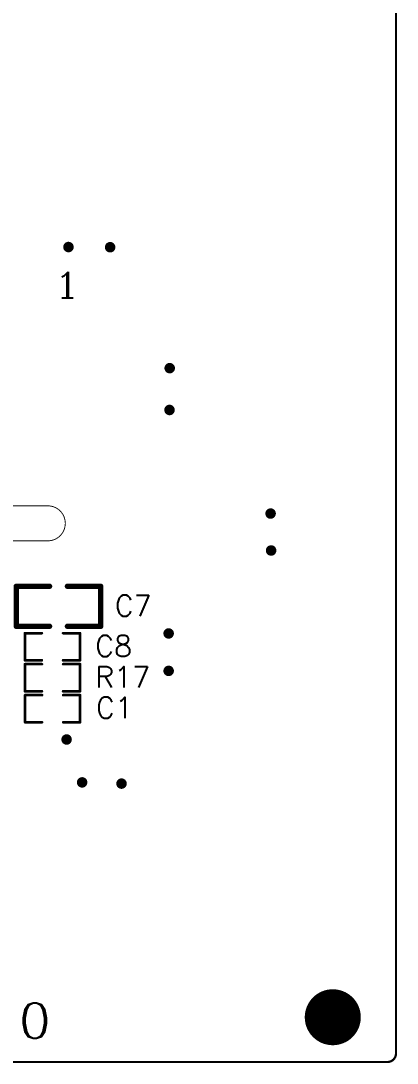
# Model space of a CAD drawing. Header units: millimetres. Extents: x 2086 to 2273, y 419 to 632.
# Drawn here: x 2251.2 to 2272.7, y 432.6 to 492.1 of the extents above; entities that cross this region are included whole.
import ezdxf

# ---------------------------------------------------------------- set-up
doc = ezdxf.new("R2010")
doc.units = ezdxf.units.MM
for name, color, linetype in [('BOTTOMOVERLAY', 54, 'Continuous'), ('KEEPOUTLAYER', 6, 'Continuous'), ('MULTILAYER', 9, 'Continuous'), ('ViaHoleLayer', 16, 'Continuous')]:
    doc.layers.add(name, color=color, linetype=linetype)
doc.styles.get("Standard").update_dxf_attribs({"font": 'txt', "bigfont": 'gbcbig.shx'})

# ---------------------------------------------------------------- blocks, each defined once
blk = doc.blocks.new('0603_B_25')
at = {"layer": 'BOTTOMOVERLAY', "const_width": 0.152}
for points in [[(-0.775, 0.775), (0.19, 0.775)], [(-0.775, -0.775), (-0.775, 0.775)], [(1.403, 0.775), (2.368, 0.775)], [(2.368, -0.775), (2.368, 0.775)], [(-0.775, -0.775), (0.19, -0.775)], [(1.403, -0.775), (2.368, -0.775)]]:
    blk.add_lwpolyline(points, dxfattribs=at)
at = {"layer": 'BOTTOMOVERLAY', "const_width": 0.0762}
for points in [[(-0.813, 0.775, 1), (-0.737, 0.775, 1)], [(-0.813, 0.775, 1), (-0.737, 0.775, 1)], [(0.152, 0.775, 1), (0.228, 0.775, 1)], [(1.365, 0.775, 1), (1.441, 0.775, 1)], [(2.33, 0.775, 1), (2.406, 0.775, 1)], [(2.33, 0.775, 1), (2.406, 0.775, 1)], [(-0.813, -0.775, 1), (-0.737, -0.775, 1)], [(-0.813, -0.775, 1), (-0.737, -0.775, 1)], [(0.152, -0.775, 1), (0.228, -0.775, 1)], [(1.365, -0.775, 1), (1.441, -0.775, 1)], [(2.33, -0.775, 1), (2.406, -0.775, 1)], [(2.33, -0.775, 1), (2.406, -0.775, 1)]]:
    blk.add_lwpolyline(points, format="xyb", close=True, dxfattribs=at)
blk = doc.blocks.new('0805_B_34')
at = {"layer": 'BOTTOMOVERLAY', "const_width": 0.305}
for points in [[(-1.271, 1.153), (0.634, 1.153)], [(-1.271, -1.133), (-1.271, 1.153)], [(1.65, 1.153), (3.555, 1.153)], [(3.555, -1.133), (3.555, 1.153)], [(-1.271, -1.133), (0.634, -1.133)], [(1.65, -1.133), (3.555, -1.133)]]:
    blk.add_lwpolyline(points, dxfattribs=at)
at = {"layer": 'BOTTOMOVERLAY', "const_width": 0.152}
for points in [[(-1.347, 1.153, 1), (-1.195, 1.153, 1)], [(-1.347, 1.153, 1), (-1.195, 1.153, 1)], [(0.558, 1.153, 1), (0.71, 1.153, 1)], [(1.574, 1.153, 1), (1.726, 1.153, 1)], [(3.479, 1.153, 1), (3.631, 1.153, 1)], [(3.479, 1.153, 1), (3.631, 1.153, 1)], [(-1.347, -1.133, 1), (-1.195, -1.133, 1)], [(-1.347, -1.133, 1), (-1.195, -1.133, 1)], [(0.558, -1.133, 1), (0.71, -1.133, 1)], [(1.574, -1.133, 1), (1.726, -1.133, 1)], [(3.479, -1.133, 1), (3.631, -1.133, 1)], [(3.479, -1.133, 1), (3.631, -1.133, 1)]]:
    blk.add_lwpolyline(points, format="xyb", close=True, dxfattribs=at)
blk = doc.blocks.new('0603_B_35')
at = {"layer": 'BOTTOMOVERLAY', "const_width": 0.152}
for points in [[(-0.775, 0.775), (0.19, 0.775)], [(-0.775, -0.775), (-0.775, 0.775)], [(1.403, 0.775), (2.368, 0.775)], [(2.368, -0.775), (2.368, 0.775)], [(-0.775, -0.775), (0.19, -0.775)], [(1.403, -0.775), (2.368, -0.775)]]:
    blk.add_lwpolyline(points, dxfattribs=at)
at = {"layer": 'BOTTOMOVERLAY', "const_width": 0.0762}
for points in [[(-0.813, 0.775, 1), (-0.737, 0.775, 1)], [(-0.813, 0.775, 1), (-0.737, 0.775, 1)], [(0.152, 0.775, 1), (0.228, 0.775, 1)], [(1.365, 0.775, 1), (1.441, 0.775, 1)], [(2.33, 0.775, 1), (2.406, 0.775, 1)], [(2.33, 0.775, 1), (2.406, 0.775, 1)], [(-0.813, -0.775, 1), (-0.737, -0.775, 1)], [(-0.813, -0.775, 1), (-0.737, -0.775, 1)], [(0.152, -0.775, 1), (0.228, -0.775, 1)], [(1.365, -0.775, 1), (1.441, -0.775, 1)], [(2.33, -0.775, 1), (2.406, -0.775, 1)], [(2.33, -0.775, 1), (2.406, -0.775, 1)]]:
    blk.add_lwpolyline(points, format="xyb", close=True, dxfattribs=at)
blk = doc.blocks.new('0603_B_40')
at = {"layer": 'BOTTOMOVERLAY', "const_width": 0.152}
for points in [[(0.19, 0.775), (-0.775, 0.775)], [(-0.775, 0.775), (-0.775, -0.775)], [(2.368, 0.775), (1.403, 0.775)], [(2.368, 0.775), (2.368, -0.775)], [(0.19, -0.775), (-0.775, -0.775)], [(2.368, -0.775), (1.403, -0.775)]]:
    blk.add_lwpolyline(points, dxfattribs=at)
at = {"layer": 'BOTTOMOVERLAY', "const_width": 0.0762}
for points in [[(-0.813, 0.775, 1), (-0.737, 0.775, 1)], [(-0.813, 0.775, 1), (-0.737, 0.775, 1)], [(0.152, 0.775, 1), (0.228, 0.775, 1)], [(1.365, 0.775, 1), (1.441, 0.775, 1)], [(2.33, 0.775, 1), (2.406, 0.775, 1)], [(2.33, 0.775, 1), (2.406, 0.775, 1)], [(-0.813, -0.775, 1), (-0.737, -0.775, 1)], [(-0.813, -0.775, 1), (-0.737, -0.775, 1)], [(0.152, -0.775, 1), (0.228, -0.775, 1)], [(1.365, -0.775, 1), (1.441, -0.775, 1)], [(2.33, -0.775, 1), (2.406, -0.775, 1)], [(2.33, -0.775, 1), (2.406, -0.775, 1)]]:
    blk.add_lwpolyline(points, format="xyb", close=True, dxfattribs=at)

msp = doc.modelspace()

# ---------------------------------------------------------------- linework, layer by layer
at = {"layer": 'BOTTOMOVERLAY'}
for p, q in [((2253.669, 477.5596), (2253.8833, 477.7738)), ((2253.8119, 477.7024), (2253.8119, 476.2741)), ((2253.8833, 477.7738), (2253.8833, 476.2741)), ((2253.5262, 477.4882), (2253.669, 477.5596)), ((2253.5262, 476.2741), (2254.1689, 476.2741)), ((2251.8739, 435.9795), (2251.5883, 435.8842)), ((2251.8739, 435.9795), (2251.6835, 435.8842)), ((2252.0643, 435.9795), (2251.8739, 435.9795)), ((2252.35, 435.8842), (2252.0643, 435.9795)), ((2252.2548, 435.8842), (2252.0643, 435.9795)), ((2251.3978, 435.5986), (2251.3026, 435.1225)), ((2251.5883, 435.8842), (2251.3978, 435.5986)), ((2251.493, 435.5986), (2251.3978, 435.1225)), ((2251.5883, 435.789), (2251.493, 435.5986)), ((2251.6835, 435.8842), (2251.5883, 435.789)), ((2252.35, 435.789), (2252.2548, 435.8842)), ((2252.5404, 435.5986), (2252.35, 435.8842)), ((2252.4452, 435.5986), (2252.35, 435.789)), ((2252.5404, 435.1225), (2252.4452, 435.5986)), ((2252.6356, 435.1225), (2252.5404, 435.5986)), ((2251.3026, 435.1225), (2251.3026, 434.8369)), ((2251.3026, 434.8369), (2251.3978, 434.3608)), ((2251.3978, 435.1225), (2251.3978, 434.8369)), ((2251.3978, 434.8369), (2251.493, 434.3608)), ((2252.4452, 434.3608), (2252.5404, 434.8369)), ((2252.5404, 434.8369), (2252.5404, 435.1225)), ((2252.5404, 434.3608), (2252.6356, 434.8369)), ((2252.6356, 434.8369), (2252.6356, 435.1225)), ((2251.3978, 434.3608), (2251.5883, 434.0751)), ((2251.493, 434.3608), (2251.5883, 434.1703)), ((2252.35, 434.0751), (2252.5404, 434.3608)), ((2252.35, 434.1703), (2252.4452, 434.3608)), ((2251.5883, 434.1703), (2251.6835, 434.0751)), ((2251.5883, 434.0751), (2251.8739, 433.9799)), ((2251.6835, 434.0751), (2251.8739, 433.9799)), ((2251.8739, 433.9799), (2252.0643, 433.9799)), ((2252.0643, 433.9799), (2252.35, 434.0751)), ((2252.0643, 433.9799), (2252.2548, 434.0751)), ((2252.2548, 434.0751), (2252.35, 434.1703))]:
    msp.add_line(p, q, dxfattribs=at)
at = {"layer": 'KEEPOUTLAYER'}
for points, const_width in [([(2272.5962, 433.1153), (2272.5962, 549.6153)], 0.127), ([(2252.7159, 464.3977), (2230.2161, 464.3977)], 0.05), ([(2252.7159, 462.3977), (2230.2161, 462.3977)], 0.05), ([(2272.0962, 432.6153), (2210.8462, 432.6153)], 0.127)]:
    msp.add_lwpolyline(points, dxfattribs=dict(at, const_width=const_width))
for points, const_width in [([(2252.7284, 464.3977, -1), (2252.7034, 464.3977, -1)], 0.025), ([(2252.7284, 464.3977, -1), (2252.7034, 464.3977, -1)], 0.025), ([(2253.7284, 463.3977, -1), (2253.7034, 463.3977, -1)], 0.025), ([(2253.7284, 463.3977, -1), (2253.7034, 463.3977, -1)], 0.025), ([(2252.7284, 462.3977, -1), (2252.7034, 462.3977, -1)], 0.025), ([(2252.7284, 462.3977, -1), (2252.7034, 462.3977, -1)], 0.025), ([(2272.628, 433.1153, -1), (2272.5645, 433.1153, -1)], 0.0635), ([(2272.628, 433.1153, -1), (2272.5645, 433.1153, -1)], 0.0635), ([(2272.128, 432.6153, -1), (2272.0645, 432.6153, -1)], 0.0635), ([(2272.128, 432.6153, -1), (2272.0645, 432.6153, -1)], 0.0635)]:
    msp.add_lwpolyline(points, format="xyb", close=True, dxfattribs=dict(at, const_width=const_width))
for points, const_width in [([(2253.7159, 463.3977, 0.4142136), (2252.7159, 464.3977)], 0.05), ([(2252.7159, 462.3977, 0.4142136), (2253.7159, 463.3977)], 0.05), ([(2272.0962, 432.6153, 0.4142136), (2272.5962, 433.1153)], 0.127)]:
    msp.add_lwpolyline(points, format="xyb", dxfattribs=dict(at, const_width=const_width))
at = {"layer": 'MULTILAYER'}
for points, const_width in [([(2254.0462, 479.1853, -1), (2253.7462, 479.1853, -1)], 0.3), ([(2256.4262, 479.1753, -1), (2256.1262, 479.1753, -1)], 0.3), ([(2259.8262, 472.2653, -1), (2259.5262, 472.2653, -1)], 0.3), ([(2259.8162, 469.8753, -1), (2259.5162, 469.8753, -1)], 0.3), ([(2265.5862, 463.9553, -1), (2265.2862, 463.9553, -1)], 0.3), ([(2265.6162, 461.8453, -1), (2265.3162, 461.8453, -1)], 0.3), ([(2259.7662, 457.1053, -1), (2259.4662, 457.1053, -1)], 0.3), ([(2259.7662, 454.9653, -1), (2259.4662, 454.9653, -1)], 0.3), ([(2253.9396, 451.0458, -1), (2253.6396, 451.0458, -1)], 0.3), ([(2254.8262, 448.5953, -1), (2254.5262, 448.5953, -1)], 0.3), ([(2257.0762, 448.5253, -1), (2256.7762, 448.5253, -1)], 0.3), ([(2269.7862, 435.1753, -1), (2268.1862, 435.1753, -1)], 1.6)]:
    msp.add_lwpolyline(points, format="xyb", close=True, dxfattribs=dict(at, const_width=const_width))
at = {"layer": 'ViaHoleLayer'}
for points, const_width in [([(2253.9712, 479.1853, -1), (2253.8212, 479.1853, -1)], 0.15), ([(2256.3512, 479.1753, -1), (2256.2012, 479.1753, -1)], 0.15), ([(2259.7512, 472.2653, -1), (2259.6012, 472.2653, -1)], 0.15), ([(2259.7412, 469.8753, -1), (2259.5912, 469.8753, -1)], 0.15), ([(2265.5112, 463.9553, -1), (2265.3612, 463.9553, -1)], 0.15), ([(2265.5412, 461.8453, -1), (2265.3912, 461.8453, -1)], 0.15), ([(2259.6912, 457.1053, -1), (2259.5412, 457.1053, -1)], 0.15), ([(2259.6912, 454.9653, -1), (2259.5412, 454.9653, -1)], 0.15), ([(2253.8646, 451.0458, -1), (2253.7146, 451.0458, -1)], 0.15), ([(2254.7512, 448.5953, -1), (2254.6012, 448.5953, -1)], 0.15), ([(2257.0012, 448.5253, -1), (2256.8512, 448.5253, -1)], 0.15), ([(2269.7862, 435.1753, -1), (2268.1862, 435.1753, -1)], 1.6)]:
    msp.add_lwpolyline(points, format="xyb", close=True, dxfattribs=dict(at, const_width=const_width))

# ---------------------------------------------------------------- block references
at = {"xscale": -1}
for name, p in [('0805_B_34', (2254.4696, 458.6458)), ('0603_B_35', (2253.7796, 456.3458)), ('0603_B_25', (2253.7896, 452.8058))]:
    msp.add_blockref(name, p, dxfattribs=at)
at = {"xscale": -1, "rotation": 180}
msp.add_blockref('0603_B_40', (2252.1896, 454.5758), dxfattribs=at)

# ---------------------------------------------------------------- texts
at = {"layer": 'BOTTOMOVERLAY'}
for s, p in [('C7', (2256.5396, 458.0958)), ('C8', (2255.4196, 455.7858)), ('R17', (2255.4196, 454.0258)), ('C1', (2255.4696, 452.2558))]:
    msp.add_text(s, height=1.2, dxfattribs=at).set_placement(p)

doc.saveas('drawing.dxf')
